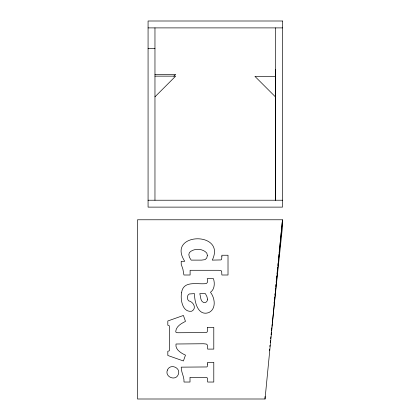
<?xml version="1.0" encoding="UTF-8"?>
<svg xmlns="http://www.w3.org/2000/svg" width="420" height="420" viewBox="0 0 420 420"><rect width="100%" height="100%" fill="white"/><g stroke="black" fill="none" stroke-linecap="round" stroke-linejoin="round"><path stroke-width="0.63" d="M275.599 76.146L275.599 69.253M275.599 97.041L254.919 76.356L275.599 76.356L275.62 72.702L275.599 200.225L275.599 27.893M265.036 399L282.492 219.776L137.508 219.776L137.508 399L265.036 399L265.036 396.496M274.029 303.329L274.16 302.022M274.491 298.762L274.622 297.455M274.885 294.845L275.021 293.538M275.284 290.929L275.483 288.965M275.746 286.356L275.945 284.398M276.145 282.44L276.339 280.481M276.538 278.523L276.806 275.914M277 273.956L277.268 271.341M277.399 270.039L277.662 267.425M277.862 265.466L278.124 262.857M278.26 261.55L278.523 258.941M278.654 257.633L278.985 254.373M279.116 253.066L280.24 241.967M280.376 240.66L282.492 219.776L282.492 226.669L272.391 322.413M269.435 350.422L269.572 349.12M269.845 346.51L269.987 345.209M270.26 342.605L270.464 340.651M270.669 338.699L270.879 336.745M271.084 334.787L271.357 332.183M271.493 330.881L271.84 327.626M271.976 326.319L272.249 323.715M173.854 76.146L175.644 74.356L154.964 74.356M154.964 96.826L175.644 76.146L154.964 76.146M148.071 27.893L282.492 27.893M148.071 48.573L154.964 48.573M148.071 200.225L282.492 200.225M154.964 27.893L154.964 200.225M207.638 327.39L207.527 330.981L207.081 332.042L206.173 332.582L177.765 332.745L176.09 332.456L175.723 331.406C176.174 326.267 181.382 323.447 185.483 321.394L183.409 315.462L167.816 320.98L167.816 325.222L169.318 325.762L169.318 350.821L167.816 351.267L167.816 355.478L183.409 360.959L185.483 355.126C181.225 353.209 174.935 349.556 176.012 344.001L203.558 343.744L206.409 344.064L207.37 344.993L207.638 349.099L213.791 349.099L213.791 327.39L207.638 327.39M221.86 256.736L221.65 259.208L220.967 259.922L212.263 260.116C226.664 230.701 165.921 232.312 184.748 261.298L181.209 261.298L181.209 264.28L182.9 269.168L183.918 275.006L190.103 275.006L190.103 270.286L218.668 270.286L220.952 270.554L221.681 271.283L221.86 275.006L228.013 275.006L228.013 255.239L221.86 255.239L221.86 256.736M181.566 292.808C180.227 299.596 182.511 312.711 191.735 311.215C197.069 308.417 193.426 301.712 188.638 300.83L187.745 299.46L187.394 297.544L187.918 295.25L189.242 293.974L194.502 293.622C194.418 301.607 197.841 316.544 208.871 312.564C216.515 308.794 214.946 298.011 210.478 292.283C214.725 289.191 214.924 283.211 213.439 278.607L207.223 278.607L207.732 281.001L207.286 282.623L206.252 283.584C197.626 284.734 183.099 279.988 181.566 292.808M207.638 364.056L207.433 366.272L206.84 366.954L181.209 367.148C181.062 372.23 184.396 376.766 184.013 382.037L190.008 382.037L190.008 377.318L205.217 377.318L206.871 377.538L207.464 378.226L207.638 382.037L213.791 382.037L213.791 362.334L207.638 362.334L207.638 364.056M207.386 255.46L206.729 258.059L205.039 259.654L201.547 260.116L191.158 260.116L189.409 257.224L188.827 254.599L189.373 252.604C193.646 248.052 202.787 248.278 206.787 253.097L207.386 255.46M207.512 299.171C207.674 301.276 205.653 303.329 203.537 302.526C200.23 300.967 200.734 296.567 199.794 293.622L205.375 293.622L206.971 296.735L207.512 299.171M167.412 370.067C164.467 376.866 175.555 381.518 178.264 374.556C181.272 367.7 170.132 363.116 167.412 370.067M282.492 21L148.071 21L148.071 207.118L282.492 207.118L282.492 21"/></g></svg>
